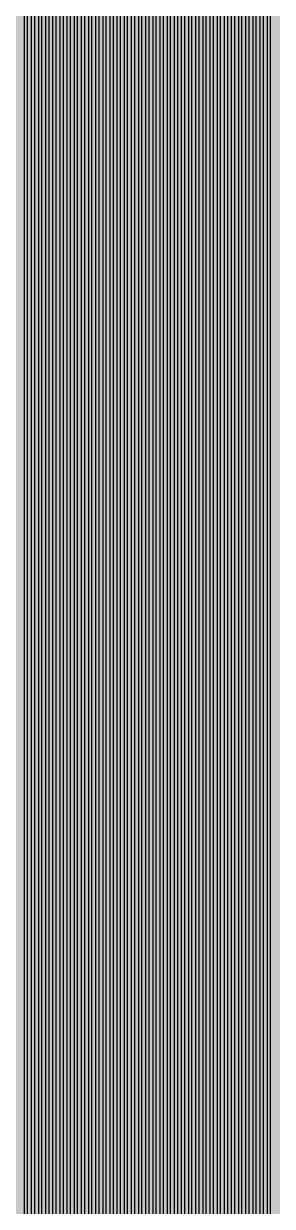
# Model space of a CAD drawing. Header units: metres. Extents: x -7220 to 10980, y -29667 to 1833.
# Drawn here: x 1706 to 1880, y -20819 to -19992 of the extents above; entities that cross this region are included whole.
import ezdxf

# ---------------------------------------------------------------- set-up
doc = ezdxf.new("R2010")
doc.units = ezdxf.units.M
doc.layers.add('Metal1', color=4, linetype='CONTINUOUS')
doc.layers.add('Polyimide', color=7, linetype='CONTINUOUS')

msp = doc.modelspace()

# ---------------------------------------------------------------- hatches: boundary and pattern name
at = {"layer": 'Polyimide'}
msp.add_hatch(color=7, dxfattribs=at).paths.add_polyline_path([(4099.45, -13861.55), (4142.64, -14152.77), (4214.18, -14438.35), (4313.36, -14715.55), (4439.24, -14981.69), (4590.59, -15234.21), (4765.97, -15470.68), (4963.68, -15688.82), (5181.82, -15886.53), (5418.29, -16061.91), (5670.81, -16213.26), (5936.95, -16339.14), (6214.15, -16438.32), (6499.73, -16509.85), (6790.95, -16553.05), (7085, -16567.5), (9980.38, -16567.5), (10058.79, -16571.35), (10136.45, -16582.87), (10212.6, -16601.95), (10286.52, -16628.4), (10357.49, -16661.96), (10424.83, -16702.32), (10487.89, -16749.09), (10546.06, -16801.81), (10598.78, -16859.98), (10645.55, -16923.04), (10685.91, -16990.38), (10719.48, -17061.35), (10745.93, -17135.27), (10765, -17211.43), (10776.52, -17289.08), (10780.38, -17367.5), (10780.38, -21957.3), (10741.61, -22012.91), (10705.97, -22070.59), (10673.58, -22130.14), (10644.53, -22191.39), (10618.92, -22254.16), (10596.82, -22318.25), (10578.3, -22383.46), (10563.41, -22449.6), (10552.21, -22516.46), (10544.72, -22583.84), (10540.97, -22651.53), (10540.97, -22719.32), (10544.72, -22787.01), (10552.21, -22854.38), (10563.41, -22921.24), (10578.3, -22987.38), (10596.82, -23052.6), (10618.92, -23116.68), (10644.53, -23179.45), (10673.58, -23240.71), (10705.97, -23300.26), (10741.61, -23357.93), (10780.38, -23413.54), (10780.38, -28667.5), (10776.52, -28745.91), (10765, -28823.57), (10745.93, -28899.73), (10719.48, -28973.65), (10685.91, -29044.62), (10645.55, -29111.96), (10598.78, -29175.01), (10546.06, -29233.19), (10487.89, -29285.91), (10424.83, -29332.68), (10357.49, -29373.04), (10286.52, -29406.6), (10212.6, -29433.05), (10136.45, -29452.13), (10058.79, -29463.65), (9980.38, -29467.5), (-6219.63, -29467.5), (-6298.04, -29463.65), (-6375.7, -29452.13), (-6451.85, -29433.05), (-6525.77, -29406.6), (-6596.74, -29373.04), (-6664.08, -29332.68), (-6727.14, -29285.91), (-6785.31, -29233.19), (-6838.03, -29175.01), (-6884.8, -29111.96), (-6925.16, -29044.62), (-6958.73, -28973.65), (-6985.18, -28899.73), (-7004.25, -28823.57), (-7015.77, -28745.91), (-7019.63, -28667.5), (-7019.63, -23426.32), (-6979.36, -23370.07), (-6942.33, -23311.63), (-6908.66, -23251.2), (-6878.45, -23188.96), (-6851.81, -23125.12), (-6828.81, -23059.88), (-6809.53, -22993.44), (-6794.04, -22926.02), (-6782.37, -22857.83), (-6774.57, -22789.09), (-6770.67, -22720.02), (-6770.67, -22650.84), (-6774.57, -22581.77), (-6782.37, -22513.03), (-6794.04, -22444.84), (-6809.53, -22377.42), (-6828.81, -22310.98), (-6851.81, -22245.74), (-6878.45, -22181.89), (-6908.66, -22119.66), (-6942.33, -22059.22), (-6979.36, -22000.79), (-7019.63, -21944.54), (-7019.63, -17367.5), (-7015.77, -17289.08), (-7004.25, -17211.43), (-6985.18, -17135.27), (-6958.73, -17061.35), (-6925.16, -16990.38), (-6884.8, -16923.04), (-6838.03, -16859.98), (-6785.31, -16801.81), (-6727.14, -16749.09), (-6664.08, -16702.32), (-6596.74, -16661.96), (-6525.77, -16628.4), (-6451.85, -16601.95), (-6375.7, -16582.87), (-6298.04, -16571.35), (-6219.63, -16567.5), (-3314, -16567.5), (-3019.95, -16553.05), (-2728.73, -16509.85), (-2443.15, -16438.32), (-2165.95, -16339.14), (-1899.81, -16213.26), (-1647.29, -16061.91), (-1410.82, -15886.53), (-1192.68, -15688.82), (-994.97, -15470.68), (-819.59, -15234.21), (-668.24, -14981.69), (-542.36, -14715.55), (-443.18, -14438.35), (-371.64, -14152.77), (-328.45, -13861.55), (-314, -13567.5), (-314, -13373.48), (-317.45, -13328.11), (-327.72, -13283.78), (-344.58, -13241.52), (-367.63, -13202.3), (-396.35, -13167.01), (-430.08, -13136.47), (-468.03, -13111.38), (-509.35, -13092.32), (-509.35, -13092.32), (-578.18, -13061.27), (-642.2, -13021.24), (-700.26, -12972.96), (-751.3, -12917.31), (-794.39, -12855.3), (-828.74, -12788.06), (-853.73, -12716.8), (-868.91, -12642.84), (-874, -12567.5), (-868.91, -12492.16), (-853.73, -12418.19), (-828.74, -12346.94), (-794.39, -12279.7), (-751.3, -12217.69), (-700.26, -12162.04), (-642.2, -12113.76), (-578.18, -12073.73), (-509.35, -12042.68), (-509.35, -12042.68), (-468.03, -12023.62), (-430.08, -11998.53), (-396.35, -11967.99), (-367.63, -11932.7), (-344.58, -11893.47), (-327.72, -11851.21), (-317.45, -11806.89), (-314, -11761.52), (-314, -11074.31), (-317.45, -11028.94), (-327.72, -10984.62), (-344.58, -10942.36), (-367.63, -10903.13), (-396.35, -10867.84), (-430.08, -10837.3), (-468.03, -10812.21), (-509.35, -10793.16), (-509.35, -10793.16), (-578.18, -10762.1), (-642.2, -10722.07), (-700.26, -10673.8), (-751.3, -10618.15), (-794.39, -10556.13), (-828.74, -10488.89), (-853.73, -10417.64), (-868.91, -10343.67), (-874, -10268.33), (-868.91, -10192.99), (-853.73, -10119.03), (-828.74, -10047.77), (-794.39, -9980.53), (-751.3, -9918.52), (-700.26, -9862.87), (-642.2, -9814.59), (-578.18, -9774.56), (-509.35, -9743.51), (-509.35, -9743.51), (-468.03, -9724.45), (-430.08, -9699.36), (-396.35, -9668.82), (-367.63, -9633.53), (-344.58, -9594.31), (-327.72, -9552.05), (-317.45, -9507.72), (-314, -9462.35), (-314, -8775.14), (-317.45, -8729.78), (-327.72, -8685.45), (-344.58, -8643.19), (-367.63, -8603.96), (-396.35, -8568.68), (-430.08, -8538.14), (-468.03, -8513.05), (-509.35, -8493.99), (-509.35, -8493.99), (-578.18, -8462.94), (-642.2, -8422.91), (-700.26, -8374.63), (-751.3, -8318.98), (-794.39, -8256.97), (-828.74, -8189.73), (-853.73, -8118.47), (-868.91, -8044.5), (-874, -7969.17), (-868.91, -7893.83), (-853.73, -7819.86), (-828.74, -7748.61), (-794.39, -7681.36), (-751.3, -7619.35), (-700.26, -7563.7), (-642.2, -7515.42), (-578.18, -7475.4), (-509.35, -7444.34), (-509.35, -7444.34), (-468.03, -7425.28), (-430.08, -7400.2), (-396.35, -7369.66), (-367.63, -7334.37), (-344.58, -7295.14), (-327.72, -7252.88), (-317.45, -7208.56), (-314, -7163.19), (-314, -6475.98), (-317.45, -6430.61), (-327.72, -6386.29), (-344.58, -6344.02), (-367.63, -6304.8), (-396.35, -6269.51), (-430.08, -6238.97), (-468.03, -6213.88), (-509.35, -6194.82), (-509.35, -6194.82), (-578.18, -6163.77), (-642.2, -6123.74), (-700.26, -6075.46), (-751.3, -6019.81), (-794.39, -5957.8), (-828.74, -5890.56), (-853.73, -5819.31), (-868.91, -5745.34), (-874, -5670), (-868.91, -5594.66), (-853.73, -5520.69), (-828.74, -5449.44), (-794.39, -5382.2), (-751.3, -5320.19), (-700.26, -5264.54), (-642.2, -5216.26), (-578.18, -5176.23), (-509.35, -5145.18), (-509.35, -5145.18), (-468.03, -5126.12), (-430.08, -5101.03), (-396.35, -5070.49), (-367.63, -5035.2), (-344.58, -4995.98), (-327.72, -4953.71), (-317.45, -4909.39), (-314, -4864.02), (-314, 380), (-314, 1532.5), (-269, 1532.5), (-268.78, 1525.63), (-268.1, 1518.79), (-266.98, 1512.02), (-265.42, 1505.32), (-263.43, 1498.75), (-261.01, 1492.32), (-258.17, 1486.06), (-254.93, 1480), (-251.3, 1474.17), (-247.3, 1468.58), (-242.94, 1463.27), (-238.25, 1458.25), (-233.23, 1453.56), (-227.92, 1449.2), (-222.33, 1445.2), (-216.5, 1441.57), (-210.44, 1438.33), (-204.18, 1435.49), (-197.75, 1433.07), (-191.18, 1431.08), (-184.48, 1429.52), (-177.71, 1428.4), (-170.87, 1427.72), (-164, 1427.5), (-157.13, 1427.72), (-150.29, 1428.4), (-143.52, 1429.52), (-136.82, 1431.08), (-130.25, 1433.07), (-123.82, 1435.49), (-117.56, 1438.33), (-111.5, 1441.57), (-105.67, 1445.2), (-100.08, 1449.2), (-94.77, 1453.56), (-89.75, 1458.25), (-85.06, 1463.27), (-80.7, 1468.58), (-76.7, 1474.17), (-73.07, 1480), (-69.83, 1486.06), (-66.99, 1492.32), (-64.57, 1498.75), (-62.58, 1505.32), (-61.02, 1512.02), (-59.9, 1518.79), (-59.22, 1525.63), (-59, 1532.5), (1786, 1532.5), (3835, 1532.5), (3835.21, 1539.04), (3835.86, 1545.55), (3836.92, 1552.01), (3838.41, 1558.38), (3840.31, 1564.64), (3842.61, 1570.77), (3845.31, 1576.73), (3848.4, 1582.5), (3851.85, 1588.06), (3855.66, 1593.38), (3859.82, 1598.43), (3864.29, 1603.21), (3869.07, 1607.68), (3874.12, 1611.84), (3879.44, 1615.65), (3885, 1619.1), (3890.77, 1622.19), (3896.73, 1624.89), (3902.86, 1627.19), (3909.12, 1629.09), (3915.49, 1630.58), (3921.95, 1631.64), (3928.46, 1632.29), (3935, 1632.5), (3941.54, 1632.29), (3948.05, 1631.64), (3954.51, 1630.58), (3960.88, 1629.09), (3967.14, 1627.19), (3973.27, 1624.89), (3979.23, 1622.19), (3985, 1619.1), (3990.56, 1615.65), (3995.88, 1611.84), (4000.93, 1607.68), (4005.71, 1603.21), (4010.18, 1598.43), (4014.34, 1593.38), (4018.15, 1588.06), (4021.6, 1582.5), (4024.69, 1576.73), (4027.39, 1570.77), (4029.69, 1564.64), (4031.59, 1558.38), (4033.08, 1552.01), (4034.14, 1545.55), (4034.79, 1539.04), (4035, 1532.5), (4085, 1532.5), (4085, 380), (4085, 330), (4085, -4864.02), (4088.45, -4909.39), (4098.72, -4953.71), (4115.58, -4995.98), (4138.63, -5035.2), (4167.35, -5070.49), (4201.08, -5101.03), (4239.03, -5126.12), (4280.35, -5145.18), (4280.35, -5145.18), (4349.18, -5176.23), (4413.2, -5216.26), (4471.26, -5264.54), (4522.3, -5320.19), (4565.39, -5382.2), (4599.74, -5449.44), (4624.73, -5520.69), (4639.91, -5594.66), (4645, -5670), (4639.91, -5745.34), (4624.73, -5819.31), (4599.74, -5890.56), (4565.39, -5957.8), (4522.3, -6019.81), (4471.26, -6075.46), (4413.2, -6123.74), (4349.18, -6163.77), (4280.35, -6194.82), (4239.03, -6213.88), (4201.08, -6238.97), (4167.35, -6269.51), (4138.63, -6304.8), (4115.58, -6344.02), (4098.72, -6386.29), (4088.45, -6430.61), (4085, -6475.98), (4085, -13567.5), (4099.45, -13861.55)])

# ---------------------------------------------------------------- linework, layer by layer
at = {"layer": 'Metal1'}
for points in [[(1878.88, -18191.69), (1878.88, -28377.91), (1848.29, -28408.5), (-6017.54, -28408.5), (-6048.12, -28377.91), (-6048.12, -25796.59), (-6017.54, -25766), (21.94, -25766), (69.5, -25789.85), (128.81, -25884.64), (206.22, -26035.66), (179.53, -26049.34), (102.12, -25898.32), (61.2, -25797.55), (21.38, -25768), (-6016.71, -25768), (-6046.12, -25797.41), (-6046.12, -28377.09), (-6016.71, -28406.5), (1847.46, -28406.5), (1876.88, -28377.09), (1876.88, -18191.69)], [(1873.87, -18191.69), (1873.87, -28372.91), (1843.29, -28403.5), (-6012.54, -28403.5), (-6043.12, -28372.91), (-6043.12, -25801.59), (-6012.54, -25771), (-11.71, -25771), (21.78, -25800.38), (32.88, -25964.16), (32.88, -26782.5), (2.88, -26782.5), (2.88, -25964.16), (13.97, -25803.62), (-12.54, -25773), (-6011.71, -25773), (-6041.12, -25802.41), (-6041.12, -28372.09), (-6011.71, -28401.5), (1842.46, -28401.5), (1871.87, -28372.09), (1871.87, -18191.69)], [(1868.88, -18191.69), (1868.88, -28367.91), (1838.29, -28398.5), (-6007.54, -28398.5), (-6038.12, -28367.91), (-6038.12, -25806.59), (-6007.54, -25776), (-328.06, -25776), (-279.94, -25799.4), (-223.57, -25885.63), (-143.88, -26035.46), (-170.37, -26049.54), (-250.06, -25899.71), (-288.56, -25807.58), (-328.62, -25778), (-6006.71, -25778), (-6036.12, -25807.41), (-6036.12, -28367.09), (-6006.71, -28396.5), (1837.46, -28396.5), (1866.88, -28367.09), (1866.88, -18191.69)], [(1863.87, -18191.69), (1863.87, -28362.91), (1833.29, -28393.5), (-6002.54, -28393.5), (-6033.12, -28362.91), (-6033.12, -25811.59), (-6002.54, -25781), (-361.71, -25781), (-328.19, -25810.37), (-317.12, -25972.16), (-317.12, -26782.5), (-347.12, -26782.5), (-347.12, -25972.16), (-336.06, -25813.63), (-362.54, -25783), (-6001.71, -25783), (-6031.12, -25812.41), (-6031.12, -28362.09), (-6001.71, -28391.5), (1832.46, -28391.5), (1861.87, -28362.09), (1861.87, -18191.69)], [(1858.88, -18191.69), (1858.88, -28357.91), (1828.29, -28388.5), (-5997.54, -28388.5), (-6028.12, -28357.91), (-6028.12, -25816.59), (-5997.54, -25786), (-678.07, -25786), (-629.35, -25808.9), (-576.09, -25886.71), (-494, -26035.24), (-520.25, -26049.76), (-602.34, -25901.23), (-638.31, -25817.61), (-678.61, -25788), (-5996.71, -25788), (-6026.12, -25817.41), (-6026.12, -28357.09), (-5996.71, -28386.5), (1827.46, -28386.5), (1856.88, -28357.09), (1856.88, -18191.69)], [(1853.87, -18191.69), (1853.87, -28352.91), (1823.29, -28383.5), (-5992.54, -28383.5), (-6023.12, -28352.91), (-6023.12, -25821.59), (-5992.54, -25791), (-711.71, -25791), (-678.16, -25820.36), (-667.12, -25980.16), (-667.12, -26782.5), (-697.12, -26782.5), (-697.12, -25980.16), (-686.09, -25823.64), (-712.54, -25793), (-5991.71, -25793), (-6021.12, -25822.41), (-6021.12, -28352.09), (-5991.71, -28381.5), (1822.46, -28381.5), (1851.87, -28352.09), (1851.87, -18191.69)], [(1848.88, -18191.69), (1848.88, -28347.91), (1818.29, -28378.5), (-5987.54, -28378.5), (-6018.12, -28347.91), (-6018.12, -25826.59), (-5987.54, -25796), (-1028.07, -25796), (-978.71, -25818.35), (-928.74, -25887.92), (-844.12, -26035.02), (-870.13, -26049.98), (-954.74, -25902.87), (-988.05, -25827.66), (-1028.61, -25798), (-5986.71, -25798), (-6016.12, -25827.41), (-6016.12, -28347.09), (-5986.71, -28376.5), (1817.46, -28376.5), (1846.88, -28347.09), (1846.88, -18191.69)], [(1843.87, -18191.69), (1843.87, -28342.91), (1813.29, -28373.5), (-5982.54, -28373.5), (-6013.12, -28342.91), (-6013.12, -25831.59), (-5982.54, -25801), (-1061.71, -25801), (-1028.13, -25830.35), (-1017.12, -25988.16), (-1017.12, -26782.5), (-1047.12, -26782.5), (-1047.12, -25988.16), (-1036.12, -25833.65), (-1062.54, -25803), (-5981.71, -25803), (-6011.12, -25832.41), (-6011.12, -28342.09), (-5981.71, -28371.5), (1812.46, -28371.5), (1841.87, -28342.09), (1841.87, -18191.69)], [(1838.88, -18191.69), (1838.88, -28337.91), (1808.29, -28368.5), (-5977.54, -28368.5), (-6008.12, -28337.91), (-6008.12, -25836.59), (-5977.54, -25806), (-1378.07, -25806), (-1328.04, -25827.73), (-1281.53, -25889.24), (-1194.26, -26034.79), (-1219.99, -26050.21), (-1307.26, -25904.67), (-1337.79, -25837.73), (-1378.6, -25808), (-5976.71, -25808), (-6006.12, -25837.41), (-6006.12, -28337.09), (-5976.71, -28366.5), (1807.46, -28366.5), (1836.88, -28337.09), (1836.88, -18191.69)], [(1833.87, -18191.69), (1833.87, -28332.91), (1803.29, -28363.5), (-5972.54, -28363.5), (-6003.12, -28332.91), (-6003.12, -25841.59), (-5972.54, -25811), (-1411.71, -25811), (-1378.1, -25840.33), (-1367.12, -25996.16), (-1367.12, -26782.5), (-1397.12, -26782.5), (-1397.12, -25996.16), (-1386.15, -25843.67), (-1412.54, -25813), (-5971.71, -25813), (-6001.12, -25842.41), (-6001.12, -28332.09), (-5971.71, -28361.5), (1802.46, -28361.5), (1831.87, -28332.09), (1831.87, -18191.69)], [(1828.88, -18191.69), (1828.88, -28327.91), (1798.29, -28358.5), (-5967.54, -28358.5), (-5998.12, -28327.91), (-5998.12, -25846.59), (-5967.54, -25816), (-1728.08, -25816), (-1677.31, -25837.04), (-1634.48, -25890.71), (-1544.41, -26034.54), (-1569.84, -26050.46), (-1659.91, -25906.63), (-1687.52, -25847.81), (-1728.6, -25818), (-5966.71, -25818), (-5996.12, -25847.41), (-5996.12, -28327.09), (-5966.71, -28356.5), (1797.46, -28356.5), (1826.88, -28327.09), (1826.88, -18191.69)], [(1823.87, -18191.69), (1823.87, -28322.91), (1793.29, -28353.5), (-5962.54, -28353.5), (-5993.12, -28322.91), (-5993.12, -25851.59), (-5962.54, -25821), (-1761.71, -25821), (-1728.07, -25850.32), (-1717.12, -26004.16), (-1717.12, -26782.5), (-1747.12, -26782.5), (-1747.12, -26004.16), (-1736.18, -25853.68), (-1762.54, -25823), (-5961.71, -25823), (-5991.12, -25852.41), (-5991.12, -28322.09), (-5961.71, -28351.5), (1792.46, -28351.5), (1821.87, -28322.09), (1821.87, -18191.69)], [(1818.88, -18191.69), (1818.88, -28317.91), (1788.29, -28348.5), (-5957.54, -28348.5), (-5988.12, -28317.91), (-5988.12, -25856.59), (-5957.54, -25826), (-2078.09, -25826), (-2026.54, -25846.26), (-1987.59, -25892.33), (-1894.58, -26034.28), (-1919.67, -26050.72), (-2012.69, -25908.78), (-2037.25, -25857.92), (-2078.59, -25828), (-5956.71, -25828), (-5986.12, -25857.41), (-5986.12, -28317.09), (-5956.71, -28346.5), (1787.46, -28346.5), (1816.88, -28317.09), (1816.88, -18191.69)], [(1813.88, -18191.69), (1813.88, -28312.91), (1783.29, -28343.5), (-5952.54, -28343.5), (-5983.12, -28312.91), (-5983.12, -25861.59), (-5952.54, -25831), (-2111.71, -25831), (-2078.04, -25860.31), (-2067.12, -26012.16), (-2067.12, -26782.5), (-2097.12, -26782.5), (-2097.12, -26012.16), (-2086.21, -25863.69), (-2112.54, -25833), (-5951.71, -25833), (-5981.12, -25862.41), (-5981.12, -28312.09), (-5951.71, -28341.5), (1782.46, -28341.5), (1811.88, -28312.09), (1811.88, -18191.69)], [(1808.88, -18191.69), (1808.88, -28307.91), (1778.29, -28338.5), (-5947.54, -28338.5), (-5978.12, -28307.91), (-5978.12, -25866.59), (-5947.54, -25836), (-2428.09, -25836), (-2375.71, -25855.38), (-2340.87, -25894.14), (-2244.76, -26034), (-2269.49, -26051), (-2365.6, -25911.13), (-2386.98, -25868.07), (-2428.59, -25838), (-5946.71, -25838), (-5976.12, -25867.41), (-5976.12, -28307.09), (-5946.71, -28336.5), (1777.46, -28336.5), (1806.88, -28307.09), (1806.88, -18191.69)], [(1803.88, -18191.69), (1803.88, -28302.91), (1773.29, -28333.5), (-5942.54, -28333.5), (-5973.12, -28302.91), (-5973.12, -25871.59), (-5942.54, -25841), (-2461.71, -25841), (-2428.01, -25870.29), (-2417.12, -26020.16), (-2417.12, -26782.5), (-2447.12, -26782.5), (-2447.12, -26020.16), (-2436.24, -25873.71), (-2462.54, -25843), (-5941.71, -25843), (-5971.12, -25872.41), (-5971.12, -28302.09), (-5941.71, -28331.5), (1772.46, -28331.5), (1801.88, -28302.09), (1801.88, -18191.69)], [(1798.88, -18191.69), (1798.88, -28297.91), (1768.29, -28328.5), (-5937.54, -28328.5), (-5968.12, -28297.91), (-5968.12, -25876.59), (-5937.54, -25846), (-2778.1, -25846), (-2724.82, -25864.38), (-2694.34, -25896.15), (-2594.97, -26033.72), (-2619.28, -26051.28), (-2718.65, -25913.71), (-2736.72, -25878.25), (-2778.58, -25848), (-5936.71, -25848), (-5966.12, -25877.41), (-5966.12, -28297.09), (-5936.71, -28326.5), (1767.46, -28326.5), (1796.88, -28297.09), (1796.88, -18191.69)], [(1793.88, -18191.69), (1793.88, -28292.91), (1763.29, -28323.5), (-5932.54, -28323.5), (-5963.12, -28292.91), (-5963.12, -25881.59), (-5932.54, -25851), (-2811.71, -25851), (-2777.98, -25880.28), (-2767.12, -26028.16), (-2767.12, -26782.5), (-2797.12, -26782.5), (-2797.12, -26028.16), (-2786.27, -25883.72), (-2812.54, -25853), (-5931.71, -25853), (-5961.12, -25882.41), (-5961.12, -28292.09), (-5931.71, -28321.5), (1762.46, -28321.5), (1791.88, -28292.09), (1791.88, -18191.69)], [(1788.87, -18191.69), (1788.87, -28287.91), (1758.29, -28318.5), (-5927.54, -28318.5), (-5958.12, -28287.91), (-5958.12, -25886.59), (-5927.54, -25856), (-3128.1, -25856), (-3073.87, -25873.24), (-3047.98, -25898.38), (-2945.19, -26033.41), (-2969.06, -26051.59), (-3071.85, -25916.55), (-3086.46, -25888.5), (-3128.57, -25858), (-5926.71, -25858), (-5956.12, -25887.41), (-5956.12, -28287.09), (-5926.71, -28316.5), (1757.46, -28316.5), (1786.87, -28287.09), (1786.87, -18191.69)], [(1783.88, -18191.69), (1783.88, -28282.91), (1753.29, -28313.5), (-5922.54, -28313.5), (-5953.12, -28282.91), (-5953.12, -25891.59), (-5922.54, -25861), (-3161.71, -25861), (-3127.94, -25890.27), (-3117.12, -26036.16), (-3117.12, -26782.5), (-3147.12, -26782.5), (-3147.12, -26036.16), (-3136.31, -25893.73), (-3162.54, -25863), (-5921.71, -25863), (-5951.12, -25892.41), (-5951.12, -28282.09), (-5921.71, -28311.5), (1752.46, -28311.5), (1781.88, -28282.09), (1781.88, -18191.69)], [(1778.87, -18191.69), (1778.87, -28277.91), (1748.29, -28308.5), (-5917.54, -28308.5), (-5948.12, -28277.91), (-5948.12, -25896.59), (-5917.54, -25866), (-3512.43, -25866), (-3456.62, -25881.03), (-3416.52, -25911.89), (-3296.52, -26031.89), (-3317.73, -26053.11), (-3437.73, -25933.11), (-3466.21, -25895.39), (-3512.82, -25868), (-5916.71, -25868), (-5946.12, -25897.41), (-5946.12, -28277.09), (-5916.71, -28306.5), (1747.46, -28306.5), (1776.87, -28277.09), (1776.87, -18191.69)], [(1773.88, -18191.69), (1773.88, -28272.91), (1743.29, -28303.5), (-5912.54, -28303.5), (-5943.12, -28272.91), (-5943.12, -25901.59), (-5912.54, -25871), (-3511.71, -25871), (-3477.91, -25900.25), (-3467.12, -26044.16), (-3467.12, -26782.5), (-3497.12, -26782.5), (-3497.12, -26044.16), (-3486.34, -25903.75), (-3512.54, -25873), (-5911.71, -25873), (-5941.12, -25902.41), (-5941.12, -28272.09), (-5911.71, -28301.5), (1742.46, -28301.5), (1771.88, -28272.09), (1771.88, -18191.69)], [(1768.87, -18191.69), (1768.87, -28267.91), (1738.29, -28298.5), (-5907.54, -28298.5), (-5938.12, -28267.91), (-5938.12, -25906.59), (-5907.54, -25876), (-3852.43, -25876), (-3795.95, -25890.04), (-3766.52, -25911.89), (-3646.52, -26031.89), (-3667.73, -26053.11), (-3787.73, -25933.11), (-3806.87, -25906.39), (-3852.82, -25878), (-5906.71, -25878), (-5936.12, -25907.41), (-5936.12, -28267.09), (-5906.71, -28296.5), (1737.46, -28296.5), (1766.87, -28267.09), (1766.87, -18191.69)], [(1763.88, -18191.69), (1763.88, -28262.91), (1733.29, -28293.5), (-5902.54, -28293.5), (-5933.12, -28262.91), (-5933.12, -25911.59), (-5902.54, -25881), (-3861.71, -25881), (-3827.87, -25910.24), (-3817.12, -26052.16), (-3817.12, -26782.5), (-3847.12, -26782.5), (-3847.12, -26052.16), (-3836.38, -25913.76), (-3862.54, -25883), (-5901.71, -25883), (-5931.12, -25912.41), (-5931.12, -28262.09), (-5901.71, -28291.5), (1732.46, -28291.5), (1761.88, -28262.09), (1761.88, -18191.69)], [(1758.87, -18191.69), (1758.87, -28257.91), (1728.29, -28288.5), (-5897.54, -28288.5), (-5928.12, -28257.91), (-5928.12, -25916.59), (-5897.54, -25886), (-4192.43, -25886), (-4135.03, -25898.67), (-4116.52, -25911.89), (-3996.52, -26031.89), (-4017.73, -26053.11), (-4137.73, -25933.11), (-4147.79, -25917.76), (-4192.82, -25888), (-5896.71, -25888), (-5926.12, -25917.41), (-5926.12, -28257.09), (-5896.71, -28286.5), (1727.46, -28286.5), (1756.87, -28257.09), (1756.87, -18191.69)], [(1753.88, -18191.69), (1753.88, -28252.91), (1723.29, -28283.5), (-5892.54, -28283.5), (-5923.12, -28252.91), (-5923.12, -25921.59), (-5892.54, -25891), (-4211.71, -25891), (-4177.84, -25920.22), (-4167.12, -26060.16), (-4167.12, -26782.5), (-4197.12, -26782.5), (-4197.12, -26060.16), (-4186.41, -25923.78), (-4212.54, -25893), (-5891.71, -25893), (-5921.12, -25922.41), (-5921.12, -28252.09), (-5891.71, -28281.5), (1722.46, -28281.5), (1751.88, -28252.09), (1751.88, -18191.69)], [(1748.87, -18191.69), (1748.87, -28247.91), (1718.29, -28278.5), (-5887.54, -28278.5), (-5918.12, -28247.91), (-5918.12, -25926.59), (-5887.54, -25896), (-4532.43, -25896), (-4473.7, -25906.67), (-4466.52, -25911.89), (-4346.52, -26031.89), (-4367.73, -26053.11), (-4487.73, -25933.11), (-4489.13, -25929.76), (-4532.82, -25898), (-5886.71, -25898), (-5916.12, -25927.41), (-5916.12, -28247.09), (-5886.71, -28276.5), (1717.46, -28276.5), (1746.87, -28247.09), (1746.87, -18191.69)], [(1743.88, -18191.69), (1743.88, -28242.91), (1713.29, -28273.5), (-5882.54, -28273.5), (-5913.12, -28242.91), (-5913.12, -25931.59), (-5882.54, -25901), (-4561.71, -25901), (-4527.8, -25930.21), (-4517.12, -26068.16), (-4517.12, -26782.5), (-4547.12, -26782.5), (-4547.12, -26068.16), (-4536.45, -25933.79), (-4562.54, -25903), (-5881.71, -25903), (-5911.12, -25932.41), (-5911.12, -28242.09), (-5881.71, -28271.5), (1712.46, -28271.5), (1741.88, -28242.09), (1741.88, -18191.69)], [(1738.87, -18191.69), (1738.87, -28237.91), (1708.29, -28268.5), (-5877.54, -28268.5), (-5908.12, -28237.91), (-5908.12, -25936.59), (-5877.54, -25906), (-4872.43, -25906), (-4812.91, -25915.5), (-4696.52, -26031.89), (-4717.73, -26053.11), (-4829.91, -25940.93), (-4872.82, -25908), (-5876.71, -25908), (-5906.12, -25937.41), (-5906.12, -28237.09), (-5876.71, -28266.5), (1707.46, -28266.5), (1736.87, -28237.09), (1736.87, -18191.69)], [(1733.88, -18191.69), (1733.88, -28232.91), (1703.29, -28263.5), (-5872.54, -28263.5), (-5903.12, -28232.91), (-5903.12, -25941.59), (-5872.54, -25911), (-4911.71, -25911), (-4877.76, -25940.19), (-4867.12, -26076.16), (-4867.12, -26782.5), (-4897.12, -26782.5), (-4897.12, -26076.16), (-4886.49, -25943.81), (-4912.54, -25913), (-5871.71, -25913), (-5901.12, -25942.41), (-5901.12, -28232.09), (-5871.71, -28261.5), (1702.46, -28261.5), (1731.88, -28232.09), (1731.88, -18191.69)], [(1728.87, -18191.69), (1728.87, -28227.91), (1698.29, -28258.5), (-5867.54, -28258.5), (-5898.12, -28227.91), (-5898.12, -25946.59), (-5867.54, -25916), (-5212.43, -25916), (-5152.91, -25925.5), (-5046.52, -26031.89), (-5067.73, -26053.11), (-5169.91, -25950.93), (-5212.82, -25918), (-5866.71, -25918), (-5896.12, -25947.41), (-5896.12, -28227.09), (-5866.71, -28256.5), (1697.46, -28256.5), (1726.87, -28227.09), (1726.87, -18191.69)], [(1723.88, -18191.69), (1723.88, -28222.91), (1693.29, -28253.5), (-5862.54, -28253.5), (-5893.12, -28222.91), (-5893.12, -25951.59), (-5862.54, -25921), (-5261.71, -25921), (-5227.72, -25950.18), (-5217.12, -26084.16), (-5217.12, -26782.5), (-5247.12, -26782.5), (-5247.12, -26084.16), (-5236.53, -25953.82), (-5262.54, -25923), (-5861.71, -25923), (-5891.12, -25952.41), (-5891.12, -28222.09), (-5861.71, -28251.5), (1692.46, -28251.5), (1721.88, -28222.09), (1721.88, -18191.69)], [(1718.87, -18191.69), (1718.87, -28217.91), (1688.29, -28248.5), (-5857.54, -28248.5), (-5888.12, -28217.91), (-5888.12, -26921.59), (-5857.54, -26891), (163.29, -26891), (199.63, -26919.2), (207.88, -26982.79), (207.88, -27152.5), (177.88, -27152.5), (177.88, -26982.79), (186.12, -26924.8), (162.46, -26893), (-5856.71, -26893), (-5886.12, -26922.41), (-5886.12, -28217.09), (-5856.71, -28246.5), (1687.46, -28246.5), (1716.87, -28217.09), (1716.87, -18191.69)], [(1713.88, -18191.69), (1713.88, -28212.91), (1683.29, -28243.5), (-5852.54, -28243.5), (-5883.12, -28212.91), (-5883.12, -26926.59), (-5852.54, -26896), (-11.71, -26896), (21.82, -26925.37), (32.88, -27086.16), (32.88, -27892.5), (2.88, -27892.5), (2.88, -27086.16), (13.93, -26928.63), (-12.54, -26898), (-5851.71, -26898), (-5881.12, -26927.41), (-5881.12, -28212.09), (-5851.71, -28241.5), (1682.46, -28241.5), (1711.88, -28212.09), (1711.88, -18191.69)], [(1708.87, -18191.69), (1708.87, -28207.91), (1678.29, -28238.5), (-5847.54, -28238.5), (-5878.12, -28207.91), (-5878.12, -26931.59), (-5847.54, -26901), (-328.07, -26901), (-279.03, -26923.63), (-227.4, -26997.3), (-144.06, -27145.13), (-170.19, -27159.87), (-253.53, -27012.03), (-288.18, -26932.64), (-328.61, -26903), (-5846.71, -26903), (-5876.12, -26932.41), (-5876.12, -28207.09), (-5846.71, -28236.5), (1677.46, -28236.5), (1706.87, -28207.09), (1706.87, -18191.69)]]:
    msp.add_lwpolyline(points, dxfattribs=at)

doc.saveas('drawing.dxf')
